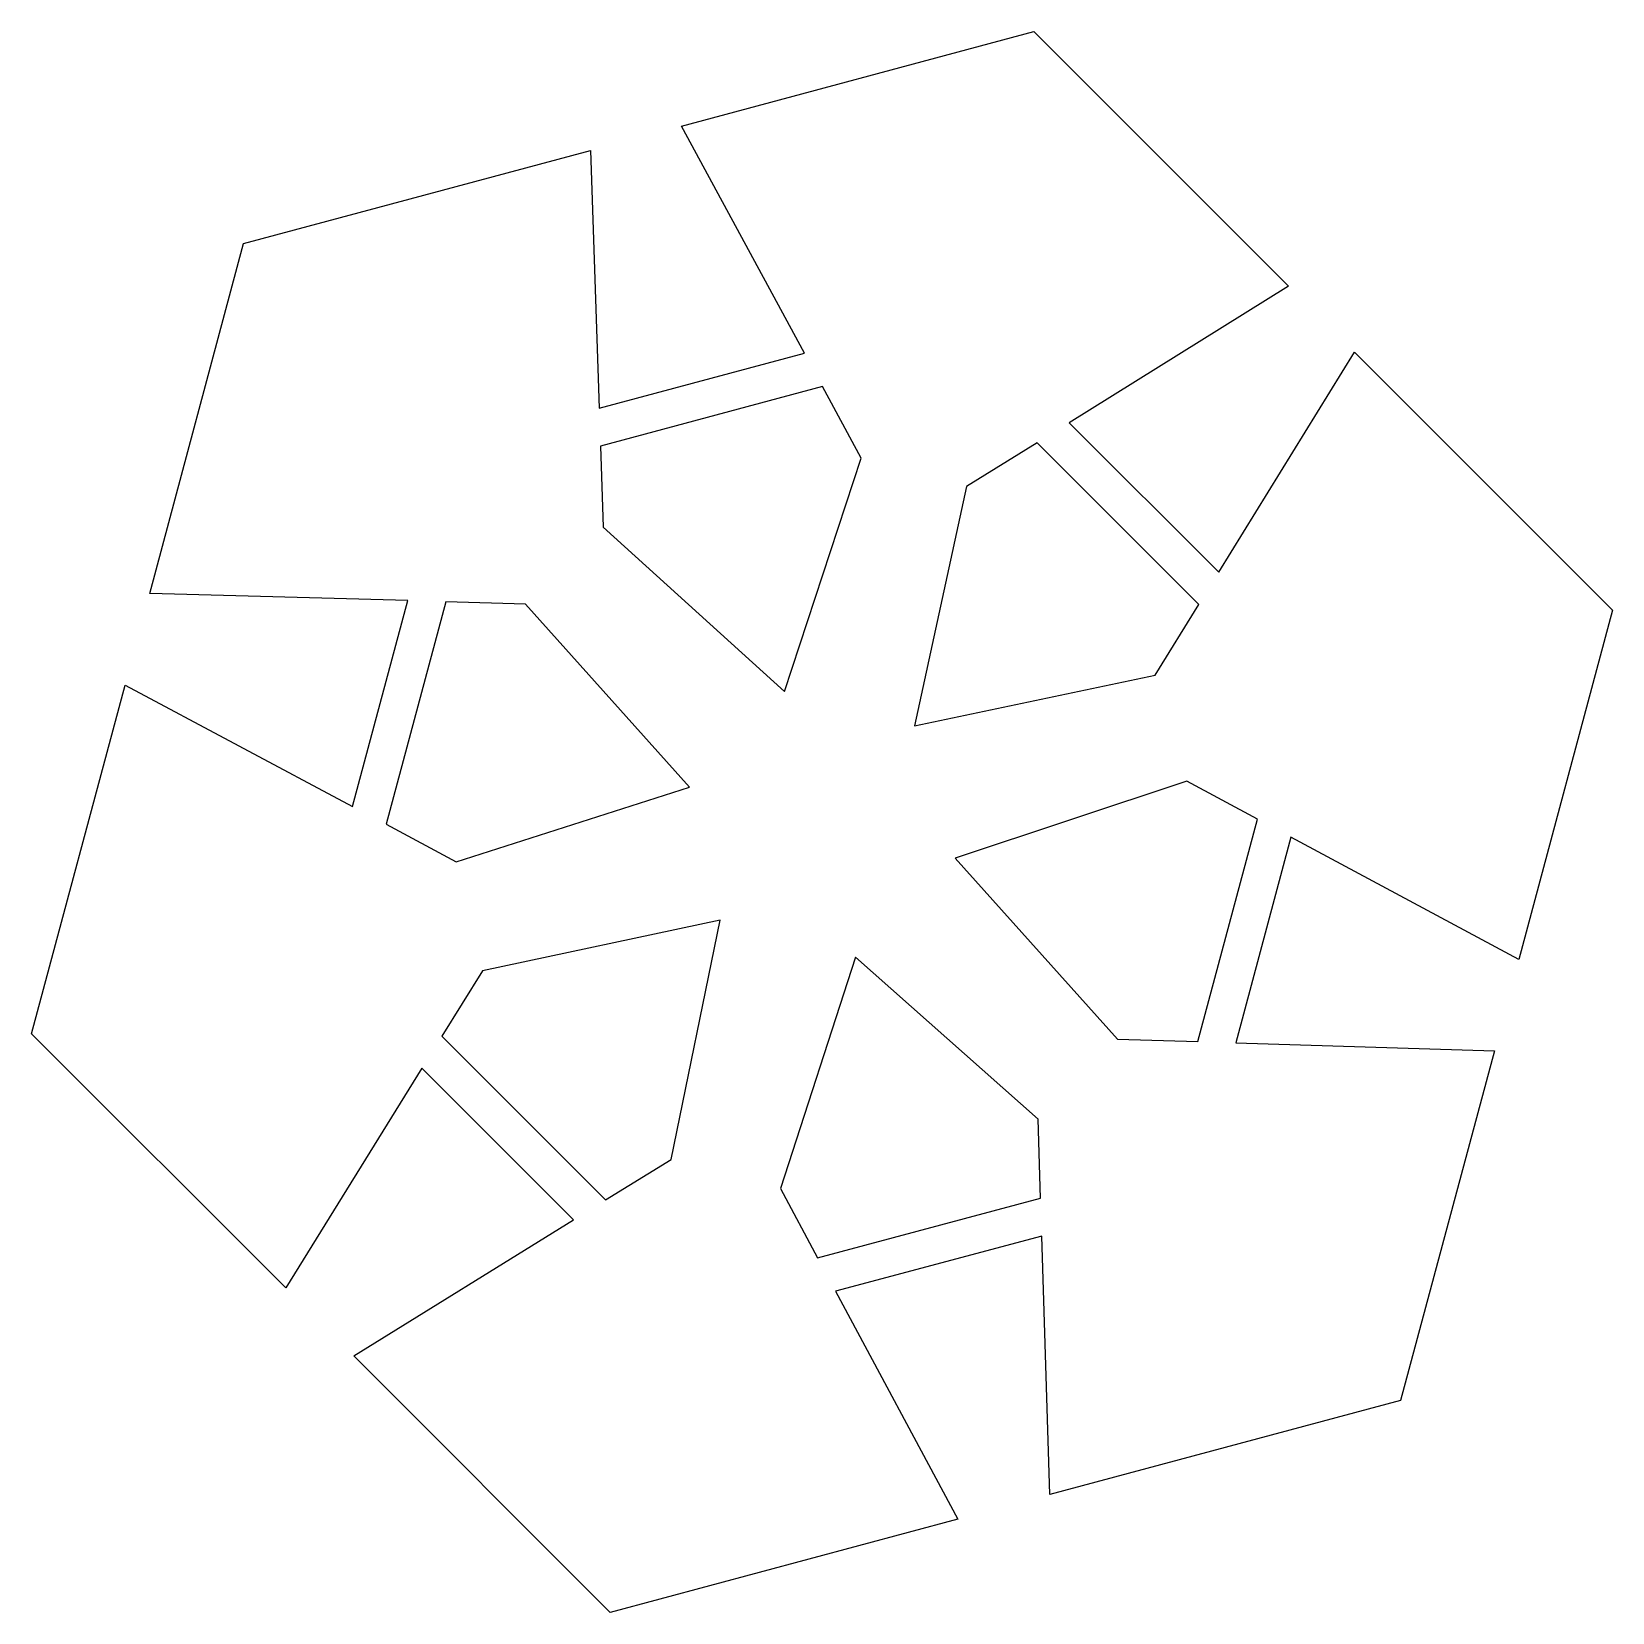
# Model space of a CAD drawing. Header units: centimetres. Extents: x -10.1 to 9.8, y -9.9 to 10.
import ezdxf

# ---------------------------------------------------------------- set-up
doc = ezdxf.new("R2010")
doc.units = ezdxf.units.CM
doc.header["$MEASUREMENT"] = 0
doc.layers.add('Layer 1', color=7, linetype='Continuous')

msp = doc.modelspace()

# ---------------------------------------------------------------- linework, layer by layer
at = {"layer": 'Layer 1'}
for points, knots in [([(2.54189, 9.99115), (2.54189, 9.99115), (-1.88955, 8.80256), (-1.88955, 8.80256), (-1.88955, 8.80256), (-1.88955, 8.80256), (-0.34515, 5.94442), (-0.34515, 5.94442), (-0.34515, 5.94442), (-0.34515, 5.94442), (-2.92794, 5.25118), (-2.92794, 5.25118), (-2.92794, 5.25118), (-2.92794, 5.25118), (-3.03609, 8.49558), (-3.03609, 8.49558), (-3.03609, 8.49558), (-3.03609, 8.49558), (-7.40314, 7.32403), (-7.40314, 7.32403), (-7.40314, 7.32403), (-7.40314, 7.32403), (-8.58245, 2.9214), (-8.58245, 2.9214), (-8.58245, 2.9214), (-8.58245, 2.9214), (-5.33552, 2.82922), (-5.33552, 2.82922), (-5.33552, 2.82922), (-5.33552, 2.82922), (-6.03002, 0.2385), (-6.03002, 0.2385), (-6.03002, 0.2385), (-6.03002, 0.2385), (-8.89217, 1.76582), (-8.89217, 1.76582), (-8.89217, 1.76582), (-8.89217, 1.76582), (-10.06887, -2.62243), (-10.06887, -2.62243), (-10.06887, -2.62243), (-10.06887, -2.62243), (-6.87072, -5.82058), (-6.87072, -5.82058), (-6.87072, -5.82058), (-6.87072, -5.82058), (-5.159, -3.05605), (-5.159, -3.05605), (-5.159, -3.05605), (-5.159, -3.05605), (-3.2509, -4.96415), (-3.2509, -4.96415), (-3.2509, -4.96415), (-3.2509, -4.96415), (-6.01552, -6.67718), (-6.01552, -6.67718), (-6.01552, -6.67718), (-6.01552, -6.67718), (-2.78841, -9.90429), (-2.78841, -9.90429), (-2.78841, -9.90429), (-2.78841, -9.90429), (1.58787, -8.73151), (1.58787, -8.73151), (1.58787, -8.73151), (1.58787, -8.73151), (0.04874, -5.86282), (0.04874, -5.86282), (0.04874, -5.86282), (0.04874, -5.86282), (2.64334, -5.16831), (2.64334, -5.16831), (2.64334, -5.16831), (2.64334, -5.16831), (2.74357, -8.42186), (2.74357, -8.42186), (2.74357, -8.42186), (2.74357, -8.42186), (7.15801, -7.23846), (7.15801, -7.23846), (7.15801, -7.23846), (7.15801, -7.23846), (8.33745, -2.83456), (8.33745, -2.83456), (8.33745, -2.83456), (8.33745, -2.83456), (5.08385, -2.73437), (5.08385, -2.73437), (5.08385, -2.73437), (5.08385, -2.73437), (5.77701, -0.14632), (5.77701, -0.14632), (5.77701, -0.14632), (5.77701, -0.14632), (8.6457, -1.68545), (8.6457, -1.68545), (8.6457, -1.68545), (8.6457, -1.68545), (9.82252, 2.7093), (9.82252, 2.7093), (9.82252, 2.7093), (9.82252, 2.7093), (6.57559, 5.9575), (6.57559, 5.9575), (6.57559, 5.9575), (6.57559, 5.9575), (4.86905, 3.18631), (4.86905, 3.18631), (4.86905, 3.18631), (4.86905, 3.18631), (2.98735, 5.0694), (2.98735, 5.0694), (2.98735, 5.0694), (2.98735, 5.0694), (5.74539, 6.78774), (5.74539, 6.78774), (5.74539, 6.78774), (5.74539, 6.78774), (2.54189, 9.99116), (2.54189, 9.99116), (2.54189, 9.99116), (2.54189, 9.99116), (2.54189, 9.99115), (2.54189, 9.99115)], [0, 0, 0, 0, 0.03125, 0.03125, 0.03125, 0.03125, 0.0625, 0.0625, 0.0625, 0.0625, 0.09375, 0.09375, 0.09375, 0.09375, 0.125, 0.125, 0.125, 0.125, 0.15625, 0.15625, 0.15625, 0.15625, 0.1875, 0.1875, 0.1875, 0.1875, 0.21875, 0.21875, 0.21875, 0.21875, 0.25, 0.25, 0.25, 0.25, 0.28125, 0.28125, 0.28125, 0.28125, 0.3125, 0.3125, 0.3125, 0.3125, 0.34375, 0.34375, 0.34375, 0.34375, 0.375, 0.375, 0.375, 0.375, 0.40625, 0.40625, 0.40625, 0.40625, 0.4375, 0.4375, 0.4375, 0.4375, 0.46875, 0.46875, 0.46875, 0.46875, 0.5, 0.5, 0.5, 0.5, 0.53125, 0.53125, 0.53125, 0.53125, 0.5625, 0.5625, 0.5625, 0.5625, 0.59375, 0.59375, 0.59375, 0.59375, 0.625, 0.625, 0.625, 0.625, 0.65625, 0.65625, 0.65625, 0.65625, 0.6875, 0.6875, 0.6875, 0.6875, 0.71875, 0.71875, 0.71875, 0.71875, 0.75, 0.75, 0.75, 0.75, 0.78125, 0.78125, 0.78125, 0.78125, 0.8125, 0.8125, 0.8125, 0.8125, 0.84375, 0.84375, 0.84375, 0.84375, 0.875, 0.875, 0.875, 0.875, 0.90625, 0.90625, 0.90625, 0.90625, 0.9375, 0.9375, 0.9375, 0.9375, 1, 1, 1, 1]), ([(-0.11849, 5.524), (-0.11849, 5.524), (0.36771, 4.62397), (0.36771, 4.62397), (0.36771, 4.62397), (0.36771, 4.62397), (-0.59684, 1.68402), (-0.59684, 1.68402), (-0.59684, 1.68402), (-0.59684, 1.68402), (-2.87787, 3.75426), (-2.87787, 3.75426), (-2.87787, 3.75426), (-2.87787, 3.75426), (-2.91215, 4.7743), (-2.91215, 4.7743), (-2.91215, 4.7743), (-2.91215, 4.7743), (-0.11852, 5.52405), (-0.11852, 5.52405), (-0.11852, 5.52405), (-0.11852, 5.52405), (-0.11849, 5.524), (-0.11849, 5.524)], [0, 0, 0, 0, 0.14285714, 0.14285714, 0.14285714, 0.14285714, 0.28571429, 0.28571429, 0.28571429, 0.28571429, 0.42857143, 0.42857143, 0.42857143, 0.42857143, 0.57142857, 0.57142857, 0.57142857, 0.57142857, 0.71428571, 0.71428571, 0.71428571, 0.71428571, 1, 1, 1, 1]), ([(2.58287, 4.81769), (2.58287, 4.81769), (4.61874, 2.78043), (4.61874, 2.78043), (4.61874, 2.78043), (4.61874, 2.78043), (4.07056, 1.88963), (4.07056, 1.88963), (4.07056, 1.88963), (4.07056, 1.88963), (1.04248, 1.2545), (1.04248, 1.2545), (1.04248, 1.2545), (1.04248, 1.2545), (1.69469, 4.26424), (1.69469, 4.26424), (1.69469, 4.26424), (1.69469, 4.26424), (2.58287, 4.81769), (2.58287, 4.81769)], [0, 0, 0, 0, 0.16666667, 0.16666667, 0.16666667, 0.16666667, 0.33333333, 0.33333333, 0.33333333, 0.33333333, 0.5, 0.5, 0.5, 0.5, 0.66666667, 0.66666667, 0.66666667, 0.66666667, 1, 1, 1, 1]), ([(-4.85716, 2.81598), (-4.85716, 2.81598), (-3.85567, 2.78705), (-3.85567, 2.78705), (-3.85567, 2.78705), (-3.85567, 2.78705), (-1.79205, 0.48232), (-1.79205, 0.48232), (-1.79205, 0.48232), (-1.79205, 0.48232), (-4.72538, -0.45727), (-4.72538, -0.45727), (-4.72538, -0.45727), (-4.72538, -0.45727), (-5.60834, 0.01451), (-5.60834, 0.01451), (-5.60834, 0.01451), (-5.60834, 0.01451), (-4.8572, 2.81602), (-4.8572, 2.81602), (-4.8572, 2.81602), (-4.8572, 2.81602), (-4.85716, 2.81598), (-4.85716, 2.81598)], [0, 0, 0, 0, 0.14285714, 0.14285714, 0.14285714, 0.14285714, 0.28571429, 0.28571429, 0.28571429, 0.28571429, 0.42857143, 0.42857143, 0.42857143, 0.42857143, 0.57142857, 0.57142857, 0.57142857, 0.57142857, 0.71428571, 0.71428571, 0.71428571, 0.71428571, 1, 1, 1, 1]), ([(4.46593, 0.55746), (4.46593, 0.55746), (5.35673, 0.07906), (5.35673, 0.07906), (5.35673, 0.07906), (5.35673, 0.07906), (4.60698, -2.71984), (4.60698, -2.71984), (4.60698, -2.71984), (4.60698, -2.71984), (3.59621, -2.68821), (3.59621, -2.68821), (3.59621, -2.68821), (3.59621, -2.68821), (1.55106, -0.41375), (1.55106, -0.41375), (1.55106, -0.41375), (1.55106, -0.41375), (4.46596, 0.55738), (4.46596, 0.55738), (4.46596, 0.55738), (4.46596, 0.55738), (4.46593, 0.55746), (4.46593, 0.55746)], [0, 0, 0, 0, 0.14285714, 0.14285714, 0.14285714, 0.14285714, 0.28571429, 0.28571429, 0.28571429, 0.28571429, 0.42857143, 0.42857143, 0.42857143, 0.42857143, 0.57142857, 0.57142857, 0.57142857, 0.57142857, 0.71428571, 0.71428571, 0.71428571, 0.71428571, 1, 1, 1, 1]), ([(-1.40596, -1.19251), (-1.40596, -1.19251), (-2.02267, -4.20229), (-2.02267, -4.20229), (-2.02267, -4.20229), (-2.02267, -4.20229), (-2.84621, -4.71227), (-2.84621, -4.71227), (-2.84621, -4.71227), (-2.84621, -4.71227), (-4.90717, -2.65), (-4.90717, -2.65), (-4.90717, -2.65), (-4.90717, -2.65), (-4.39719, -1.82772), (-4.39719, -1.82772), (-4.39719, -1.82772), (-4.39719, -1.82772), (-1.40596, -1.19254), (-1.40596, -1.19254), (-1.40596, -1.19254), (-1.40596, -1.19254), (-1.40596, -1.19251), (-1.40596, -1.19251)], [0, 0, 0, 0, 0.14285714, 0.14285714, 0.14285714, 0.14285714, 0.28571429, 0.28571429, 0.28571429, 0.28571429, 0.42857143, 0.42857143, 0.42857143, 0.42857143, 0.57142857, 0.57142857, 0.57142857, 0.57142857, 0.71428571, 0.71428571, 0.71428571, 0.71428571, 1, 1, 1, 1]), ([(0.29922, -1.65906), (0.29922, -1.65906), (2.59737, -3.69763), (2.59737, -3.69763), (2.59737, -3.69763), (2.59737, -3.69763), (2.62773, -4.68984), (2.62773, -4.68984), (2.62773, -4.68984), (2.62773, -4.68984), (-0.17783, -5.44229), (-0.17783, -5.44229), (-0.17783, -5.44229), (-0.17783, -5.44229), (-0.64691, -4.5673), (-0.64691, -4.5673), (-0.64691, -4.5673), (-0.64691, -4.5673), (0.29925, -1.65906), (0.29925, -1.65906), (0.29925, -1.65906), (0.29925, -1.65906), (0.29922, -1.65906), (0.29922, -1.65906)], [0, 0, 0, 0, 0.14285714, 0.14285714, 0.14285714, 0.14285714, 0.28571429, 0.28571429, 0.28571429, 0.28571429, 0.42857143, 0.42857143, 0.42857143, 0.42857143, 0.57142857, 0.57142857, 0.57142857, 0.57142857, 0.71428571, 0.71428571, 0.71428571, 0.71428571, 1, 1, 1, 1])]:
    msp.add_open_spline(points, degree=3, knots=knots, dxfattribs=at)

doc.saveas('drawing.dxf')
